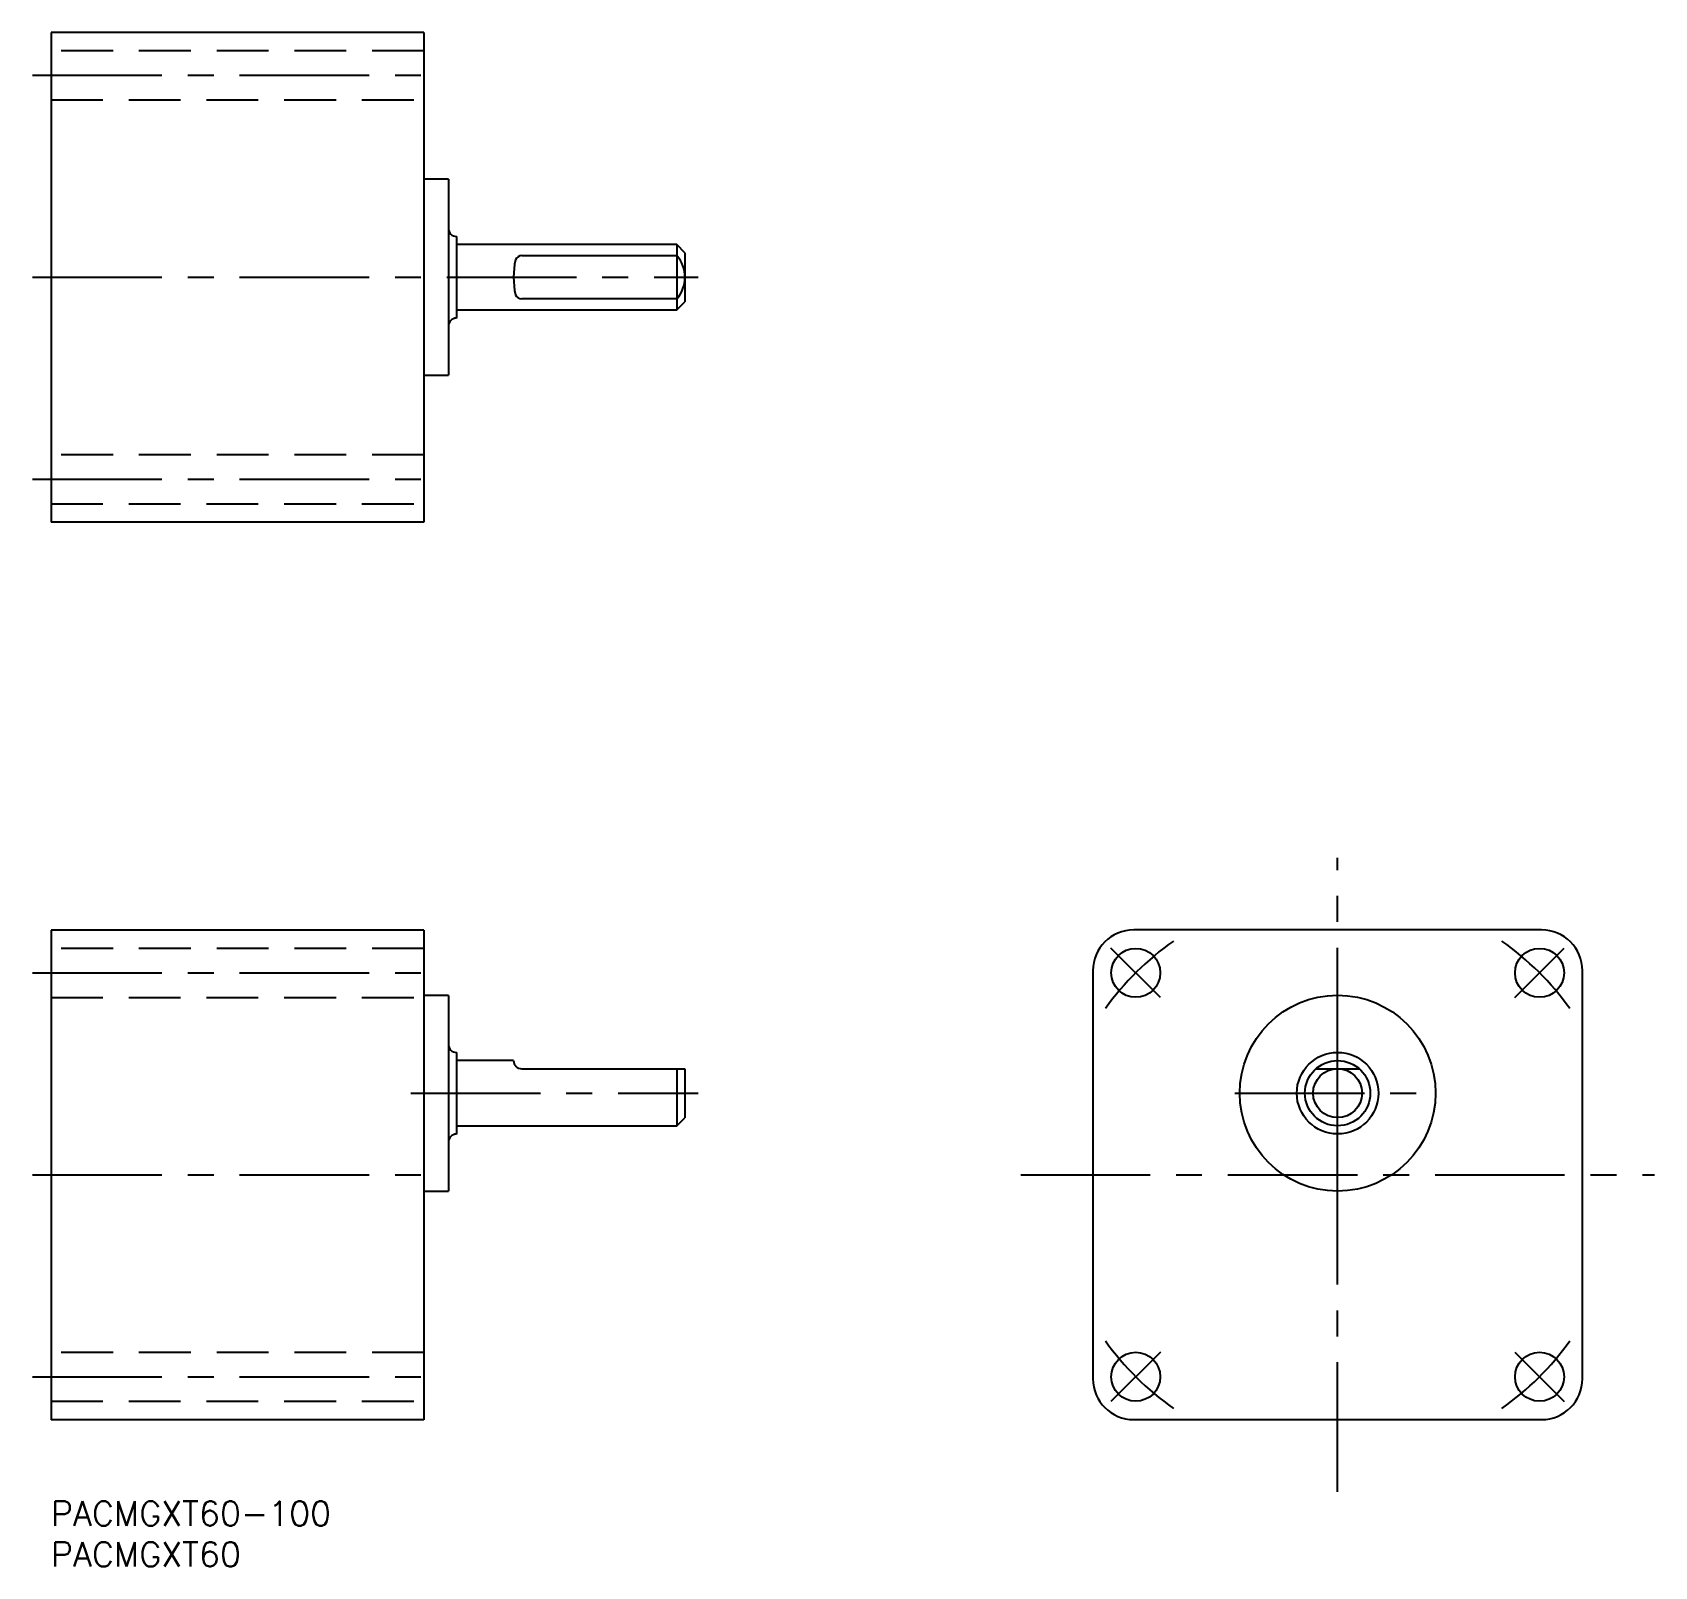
# Model space of a CAD drawing. Extents: x -2 to 197, y -8 to 180.
import ezdxf

# ---------------------------------------------------------------- set-up
doc = ezdxf.new("R2010")
doc.units = 0
doc.header["$LTSCALE"] = 0.5
doc.linetypes.add('CENTER', pattern=[50.8, 31.75, -6.35, 6.35, -6.35])
doc.linetypes.add('DASHED', pattern=[19.05, 12.7, -6.35])
for name, color, linetype in [('MSM_CENTER', 1, 'CENTER'), ('MSM_CONTINUOUS', 7, 'CONTINUOUS'), ('MSM_DASHED', 4, 'DASHED'), ('MSM_PART_NUMBER', 7, 'CONTINUOUS')]:
    doc.layers.add(name, color=color, linetype=linetype)
doc.styles.get("Standard").update_dxf_attribs({"font": 'txt.shx', "height": 3, "bigfont": 'bigfont.shx'})

msp = doc.modelspace()

# ---------------------------------------------------------------- linework, layer by layer
at = {"layer": 'MSM_CENTER'}
for p, q in [((-2.29, 174.75), (47.98, 174.75)), ((-2.29, 150), (79.3, 150)), ((-2.29, 125.25), (47.98, 125.25)), ((157.7, 1.16), (157.7, 78.86)), ((135.98, 61.73), (129.92, 67.79)), ((179.42, 61.73), (185.48, 67.79)), ((-2.29, 64.75), (47.98, 64.75)), ((157.7, 37.41), (157.7, 62.61)), ((44.1, 50), (79.3, 50)), ((145.1, 50.01), (170.3, 50.01)), ((-2.29, 40), (47.98, 40)), ((118.85, 40.01), (196.55, 40.01)), ((135.98, 18.29), (129.92, 12.23)), ((179.42, 18.29), (185.48, 12.23)), ((-2.29, 15.25), (47.98, 15.25))]:
    msp.add_line(p, q, dxfattribs=at)
for start, end in [(125.0996, 144.4206), (35.5794, 54.9004), (215.5794, 234.9004), (305.0996, 324.4206)]:
    msp.add_arc((157.7, 40.01), 35, start, end, dxfattribs=at)
at = {"layer": 'MSM_CONTINUOUS'}
for p, q in [((0, 180), (0, 120)), ((45.7, 180), (0, 180)), ((45.7, 180), (45.7, 120)), ((48.7, 162), (45.7, 162)), ((48.7, 162), (48.7, 138)), ((49.7, 155), (49.7, 145)), ((76.7, 154), (49.7, 154)), ((77.7, 153), (76.7, 154)), ((76.7, 154), (76.7, 152.65)), ((57.7, 152.65), (76.7, 152.65)), ((77.7, 153), (77.7, 147)), ((76.7, 147.35), (57.7, 147.35)), ((76.7, 147.35), (76.7, 146)), ((49.7, 146), (76.7, 146)), ((76.7, 146), (77.7, 147)), ((45.7, 138), (48.7, 138)), ((45.7, 120), (0, 120)), ((0, 70), (0, 10)), ((45.7, 70), (0, 70)), ((45.7, 70), (45.7, 10)), ((182.7, 70.01), (132.7, 70.01)), ((127.7, 65.01), (127.7, 15.01)), ((187.7, 15.01), (187.7, 65.01)), ((48.7, 62), (45.7, 62)), ((48.7, 62), (48.7, 38)), ((49.7, 55), (49.7, 45)), ((56.7, 54), (49.7, 54)), ((57.7, 53), (77.7, 53)), ((76.7, 53), (76.7, 46)), ((77.7, 53), (77.7, 47)), ((155.05, 53.01), (160.35, 53.01)), ((49.7, 46), (76.7, 46)), ((76.7, 46), (77.7, 47)), ((45.7, 38), (48.7, 38)), ((45.7, 10), (0, 10)), ((132.7, 10.01), (182.7, 10.01))]:
    msp.add_line(p, q, dxfattribs=at)
for centre, radius in [((132.95, 64.76), 3), ((182.45, 64.76), 3), ((157.7, 50.01), 12), ((157.7, 50.01), 5), ((157.7, 50.01), 4), ((157.7, 50.01), 3), ((132.95, 15.26), 3), ((182.45, 15.26), 3)]:
    msp.add_circle(centre, radius, dxfattribs=at)
for centre, radius, start, end in [((49.7, 156), 1, 180, 270), ((67.47, 150), 10.77, 168.5566, 191.4434), ((57.7, 151.79), 0.859, 89.9184, 155.9543), ((73.7, 150), 4, 318.5904, 41.4096), ((57.7, 148.21), 0.859, 204.0457, 270.0816), ((49.7, 144), 1, 90, 180), ((132.7, 65.01), 5, 90, 180), ((182.7, 65.01), 5, 0, 90), ((49.7, 56), 1, 180, 270), ((57.7, 54), 1, 180, 270), ((49.7, 44), 1, 90, 180), ((132.7, 15.01), 5, 180, 270), ((182.7, 15.01), 5, 270, 0)]:
    msp.add_arc(centre, radius, start, end, dxfattribs=at)
at = {"layer": 'MSM_DASHED'}
for p, q in [((45.7, 177.75), (0, 177.75)), ((0, 171.75), (45.7, 171.75)), ((76.7, 152.65), (76.7, 147.35)), ((45.7, 128.25), (0, 128.25)), ((0, 122.25), (45.7, 122.25)), ((45.7, 67.75), (0, 67.75)), ((0, 61.75), (45.7, 61.75)), ((45.7, 18.25), (0, 18.25)), ((0, 12.25), (45.7, 12.25))]:
    msp.add_line(p, q, dxfattribs=at)

# ---------------------------------------------------------------- texts
at = {"layer": 'MSM_PART_NUMBER'}
for s, p in [('PACMGXT60-100 ', (0, -3)), ('PACMGXT60', (0, -8))]:
    msp.add_text(s, height=3, dxfattribs=at).set_placement(p)

doc.saveas('drawing.dxf')
